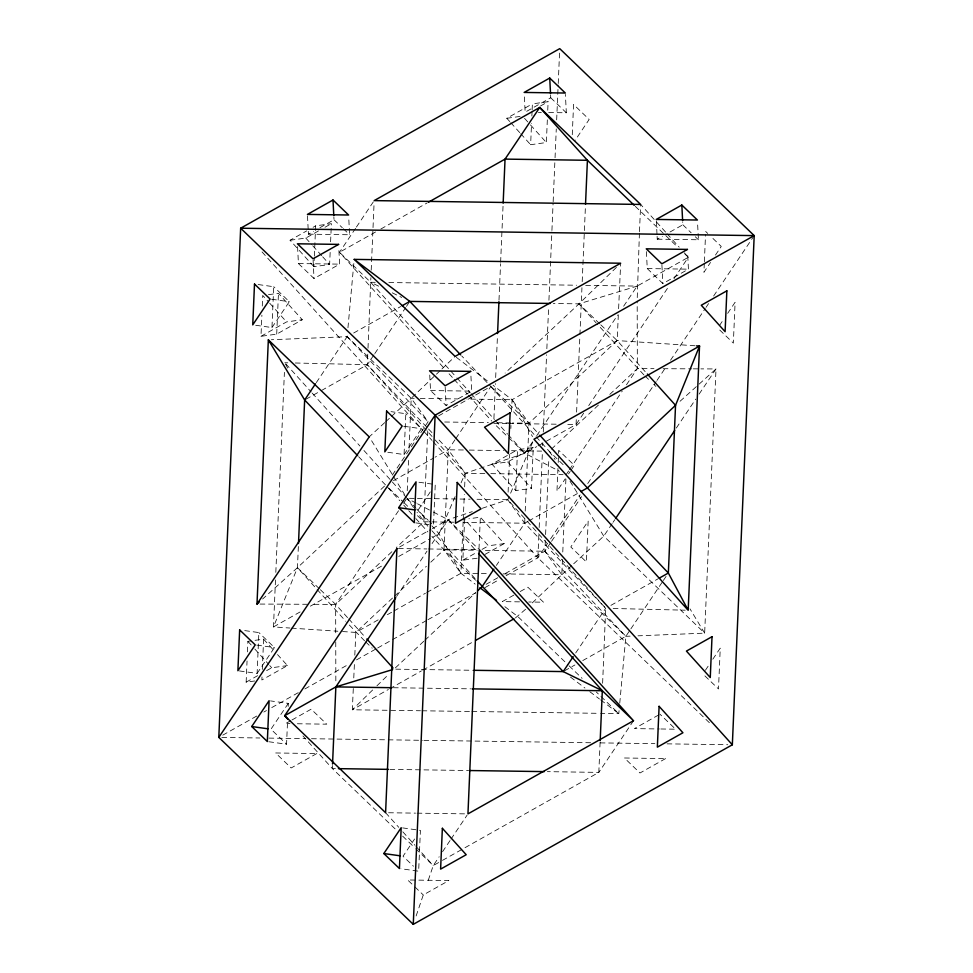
<?xml version="1.0" encoding="UTF-8"?>
<svg xmlns="http://www.w3.org/2000/svg" width="973" height="973" viewBox="0 0 973 973"><rect width="100%" height="100%" fill="white"/><g stroke="black" fill="none" stroke-linecap="round" stroke-linejoin="round"><path stroke-width="0.73" stroke-dasharray="4.87 3.65" d="M367.745 354.208L367.32 364.705L433.934 438.568M368.001 348.212L370.871 277.731M602.628 683.241L605.68 608.295L507.772 499.733L476.162 499.271M254.719 680.978L246.145 682.158L247.045 660.983M247.434 651.91L247.896 641.329L252.177 640.733M268.451 294.685L278.46 293.299L302.287 319.728L276.709 334.128L260.983 336.305L261.895 315.13M262.284 306.057L262.734 295.476L268.694 302.08M239.382 670.932L257.115 673.401L258.867 632.572L244.089 630.516M255.704 325.274L271.966 327.548L273.717 286.719L257.456 284.444M261.992 676.965L261.859 679.981L287.449 665.581L277.524 654.574M262.321 669.4L263.61 639.152L253.612 640.538M276.709 334.128L278.46 293.299M275.493 579.957L273.474 626.928L289.954 628.035M275.821 572.379L284.408 372.343M268.816 741.742L286.561 744.211L287.534 721.528M288.178 706.41L288.312 703.382L270.567 700.913M298.358 546.534L297.458 567.685L273.474 626.928L301.168 611.348M330.151 252.408L329.628 264.498L313.902 266.675L314.291 257.602M314.364 256.094L315.653 225.845L331.379 223.668L331.246 226.697M330.601 241.815L331.185 228.205M332.474 765.532L332.352 768.561L397.203 830.906M371.2 270.166L374.119 202.116M387.801 452.275L404.063 454.537L405.814 413.707L391.024 411.652M407.237 490.696L408.538 460.399M409.049 448.273L411.202 398.261L435.345 375.237M427.731 430.857L423.827 521.771L396.279 547.592M463.148 521.759L460.934 573.279L475.177 584.116M463.209 520.239L464.316 494.479M464.644 486.901L465.228 473.267L448.298 449.781L436.877 437.777M477.159 558.21L462.868 560.193L464.62 519.363L488.458 545.792L504.172 543.615L480.346 517.186L468.913 518.767M478.984 548.942L480.346 517.186M493.919 418.499L495.415 383.605M495.671 377.536L497.495 335.065M498.991 300.183L500.56 263.768M500.621 262.26L503.102 204.61M508.101 492.156L509.73 454.269M510.837 428.509L510.959 425.481M511.543 411.847L512.066 399.721L493.08 385.284M515.787 490.562L517.539 449.733L533.265 447.556L531.513 488.385L515.787 490.562L491.961 464.133L517.539 449.733M547.337 119.849L546.364 142.532L530.638 144.709L531.538 123.535M531.866 115.982L532.061 111.445M532.134 109.925L532.389 103.88L548.115 101.703L547.653 112.284M524.897 518.682L524.702 523.219L496.376 565.41M525.213 511.105L528.996 423.206L512.066 399.721L466.906 399.064M709.402 722.732L537.874 557.821L538.908 533.581M539.176 527.512L542.423 451.74M542.691 445.683L542.812 442.654M543.275 432.048L546.583 354.756M546.85 348.699L548.675 306.264M548.93 300.207L551.861 232.012M551.922 230.492L553.09 203.223M553.163 201.703L554.975 159.268M555.048 157.76L556.276 128.971M556.665 119.874L558.161 85.016M558.234 83.508L559.597 51.678M545.33 540.635L544.88 551.241L561.798 574.739L625.858 636.318L631.915 636.074M545.598 534.566L548.784 460.326M557.943 468.475L556.97 491.158L565.228 478.85M558.21 462.418L558.526 454.865M558.599 453.345L558.721 450.329L574.313 465.313L571.017 470.239M572.27 134.712L573.571 104.476L589.164 119.46L575.116 140.38M562.455 559.584L561.798 574.739L531.063 604.038M562.771 552.007L566.031 476.235M576.271 419.679L576.077 424.483L544.576 442.216M576.6 412.102L579.859 336.257M579.92 334.736L581.939 287.716M582.207 281.647L585.454 205.802M600.11 742.156L598.821 772.392L463.586 848.505M639.419 233.179L637.181 299.599M639.48 231.659L640.648 204.439L666.006 232.559M704.306 263.221L703.917 272.294L710.521 262.455M704.367 261.713L705.534 234.493M353.296 688.543L352.335 709.779L420.458 710.752M353.771 677.926L354.464 662.759M354.804 655.182L355.838 632.426L393.311 597.3M618.329 314.79L617.162 340.574L528.996 423.206L512.43 422.975M618.609 308.721L620.665 263.221M316.31 382.596L347.142 336.682L347.41 333.715M347.957 327.767L353.929 262.357M619.071 710.643L618.804 713.61L600.633 713.355M619.752 703.211L625.858 636.318L630.018 630.115M416.128 915.958L423.267 894.953L448.857 880.565L407.675 879.969L413.914 885.965M428.266 880.261L433.253 865.569L439.176 856.751M455.109 496.644L439.03 533.763L433.009 537.145M461.056 482.888L465.228 473.267L524.897 453.284L536.707 446.643M482.207 508.295L507.772 499.733L532.778 441.985M271.966 327.548L289.309 301.703L273.717 286.719M355.571 228.327L339.492 252.275L445.014 369.29M356.41 227.074L374.179 200.608M373.985 354.78L367.32 364.705L320.324 391.158M374.824 353.54L405.644 307.614M406.483 306.373L408.976 302.652M257.115 673.401L274.471 647.568L258.867 632.572M404.063 454.537L421.406 428.704L405.814 413.707M392.301 475.116L428.12 421.759L411.202 398.261L347.142 336.682L271.37 339.735M398.529 510.764L335.649 604.403L335.721 634.408M403.552 503.272L406.909 498.273L415.945 498.407M454.963 439.845L448.298 449.781L435.247 457.128M455.802 438.604L490.793 386.488L461.725 355.948M288.312 703.382L270.956 729.215L286.561 744.211M430.285 491.9L417.904 510.363L428.29 520.36M396.619 596.388L427.001 551.144M432.061 543.591L448.103 519.716L472.258 511.628M532.499 441.973L524.897 453.284L559.451 471.26M536.719 435.685L617.733 315.009M623.644 306.215L637.145 286.098L688.312 257.298L684.262 252.798M583.666 413.172L576.077 424.483L565.593 424.337M588.726 405.632L668.901 286.22M673.973 278.667L688.312 257.298L684.299 253.442M566.091 474.727L568.609 470.981M569.448 469.728L622.258 391.061M626.454 384.822L637.351 368.597L637.181 301.095M568.536 473.936L570.19 471.467M715.471 255.072L721.261 246.461L711.895 237.461M506.094 575.7L537.874 557.821L547.167 543.98M550.548 538.945L580.127 494.892M587.728 483.557L656.179 381.611M657.018 380.358L664.632 369.022M670.543 360.217L705.182 308.611M706.033 307.359L708.563 303.576M713.635 296.023L753.357 236.865M550.706 542.557L544.88 551.241L504.403 574.021M551.545 541.316L581.538 496.644M719.4 325.651L723.535 319.509M727.67 313.355L735.101 302.275L733.35 343.104L717.758 328.12M612.199 523.559L603.759 536.135L572.842 564.571M613.039 522.306L614.729 519.789M676.332 428.023L695.744 399.112M699.125 394.089L716.006 368.949L700.876 368.876M414.62 838.994L403.053 856.216L413.452 866.213M575.688 652.968L605.68 608.295L524.702 523.219L507.772 499.733M442.569 851.703L450.183 840.356M451.022 839.103L467.101 815.155M630.857 628.874L662.516 581.72M663.355 580.467L667.514 574.265M633.508 720.725L598.821 772.392L547.337 771.65M705.389 670.275L708.697 665.362M712.82 659.207L720.251 648.14L718.5 688.957L702.907 673.973M616.396 267.393L578.971 303.856L505.121 373.06M372.647 689.979L352.335 709.779L388.385 689.492M376.928 685.819L388.689 674.362M436.451 374.191L440.842 370.008M441.937 368.962L455.109 356.398M525.578 609.28L515.252 618.086M384.53 486.074L297.458 567.685L262.613 599.003M391.864 551.727L335.649 604.403L311.457 604.306M394.406 596.267L426.369 566.31M430.784 562.187L444.004 549.794L477.135 550.268M551.375 449.161L598.772 404.744M609.791 394.418L637.351 368.597L653.99 368.67M423.79 641.256L394.029 669.144L472.562 670.275M424.897 640.222L475.59 592.703M384.7 422.647L369.241 436.865L392.788 475.25M385.807 421.625L390.222 417.563M391.328 416.553L411.202 398.261L414.206 398.31M571.735 565.593L561.798 574.739L503.09 573.888M680.042 401.277L698.018 385.113M699.149 384.104L716.006 368.949L704.659 633.143L637.984 635.831M313.902 266.675L290.076 240.246L306.702 230.893M313.099 227.293L315.653 225.845M509.779 121.576L506.799 118.28L532.389 103.88M308.283 231.343L308.429 234.165L313.537 231.282M319.935 227.682L334.007 219.764L333.861 216.943M550.596 94.965L550.742 97.787L525.152 112.187L524.289 95.257M290.076 240.246L305.802 238.069L318.585 230.869M324.982 227.268L331.379 223.668M540.441 106.021L548.115 101.703M375.542 231.988L339.492 252.275L370.677 282.267L449.818 370.02M380.832 229.02L427.074 202.98M297.568 246.619L298.431 263.549L314.024 278.546L339.613 264.145L338.75 247.215M260.983 336.305L286.573 321.905L302.287 319.728M353.673 333.009L400.669 306.556M305.96 399.234L319.01 391.888M657.103 236.366L657.249 239.188L662.37 236.305M670.044 231.988L682.839 224.787L682.693 221.966M429.738 375.031L430.528 390.538L446.121 405.534L471.71 391.134L470.774 372.793M646.4 251.642L647.252 268.572L662.856 283.569L688.434 269.168L687.57 252.238M438.568 415.885L490.793 386.488L528.996 423.206L539.054 434.372M393.469 480.638L433.934 457.857M491.961 464.133L507.687 461.956L533.265 447.556M538.02 445.902L543.275 442.946M399.55 547.033L431.039 529.312M432.353 528.57L448.103 519.716L478.217 548.663M310.399 606.155L382.912 565.349M398.735 556.447L430.382 538.628M527.305 521.759L524.702 523.219L461.47 522.306M528.619 521.017L579.531 492.362M246.145 682.158L257.65 675.676M266.602 670.64L271.722 667.758L287.449 665.581M462.868 560.193L476.94 552.275M482.061 549.392L488.458 545.792M484.992 554.415L504.172 543.615M378.169 619.862L355.838 632.426L339.358 631.331M387.363 614.681L392.618 611.725M393.931 610.983L425.456 593.238M426.77 592.508L460.934 573.279L488.032 573.669M486.123 584.311L497.872 577.694M222.768 735.15L257.2 715.775M263.817 712.054L266.468 710.57M271.759 707.59L298.237 692.679M304.853 688.957L347.227 665.118M356.495 659.901L376.356 648.723M377.67 647.982L426.661 620.409M427.986 619.667L475.651 592.837M484.919 587.631L499.477 579.434M290.684 720.701L285.563 723.584L289.978 723.644M291.961 719.984L311.153 709.183L326.746 724.18L297.337 723.754M513.805 595.135L502.299 601.606L519.947 601.861M520.202 591.535L527.877 587.218L543.481 602.202L528.765 601.995M389.699 688.75L421.418 670.896M422.744 670.154L472.963 641.888M610.898 605.364L657.906 578.911M564.486 670.847L574.934 664.973M582.766 660.57L625.858 636.318L544.88 551.241L483.155 550.353M658.697 714.924L634.396 728.607L659.39 728.972M415.775 848.76L433.253 865.569L441.17 861.117M442.484 860.375L462.26 849.247M506.799 118.28L522.525 116.103M663.063 368.706L691.803 368.84M693.311 368.84L699.368 368.864M260.022 604.063L309.937 604.294M538.385 112.382L541.329 112.418M548.687 112.527L566.335 112.783L565.398 94.442M308.429 234.165L349.599 234.748L348.675 216.42M657.249 239.188L698.432 239.772L697.495 221.443M298.431 263.549L339.613 264.145M647.252 268.572L688.434 269.168M375.225 282.328L370.677 282.267L380.127 286.889M388.847 282.523L576.588 285.223M585.673 285.357L637.145 286.098L578.971 303.856L553.296 303.479M430.528 390.538L471.71 391.134M420.227 398.395L457.869 398.942M444.685 422.002L488.337 422.623M497.373 422.756L510.922 422.951M507.188 423.498L493.712 423.304L507.687 436.743M508.684 423.523L556.605 424.204M463.355 449.988L448.298 449.781L444.004 549.794L460.934 573.279L439.03 533.763L431.939 525.882M469.375 450.085L504.002 450.584M511.53 450.694L541.645 451.119M484.797 473.547L465.228 473.267L434.943 439.687M490.818 473.644L563.087 474.678M417.441 498.431L470.141 499.185M453.941 522.209L423.827 521.771L416.189 514.425M398.431 548.529L426.879 548.942M428.375 548.967L477.792 549.672M393.384 687.729L470.604 688.835M421.978 710.777L470.421 711.482M471.941 711.494L599.113 713.331M660.862 728.984L675.578 729.203L659.974 714.206M221.844 737.437L259.827 737.984M268.937 738.106L305.4 738.641M311.482 738.726L422.391 740.319M423.912 740.344L591.049 742.752M600.159 742.885L654.853 743.664M667.016 743.846L727.792 744.722M335.381 768.597L332.352 768.561L302.944 735.941M389.881 769.388L468.609 770.519M388.58 812.747L415.544 813.136M417.04 813.16L466.456 813.878M284.821 362.734L287.813 362.807M295.318 362.99L367.32 364.705L427.536 427.962M613.172 608.478L685.187 610.193M695.026 345.768L617.162 340.574L512.066 399.721L532.499 436.609M291.45 628.132L337.862 631.234M271.564 299.234L289.309 301.703M403.661 426.235L421.406 428.704M418.986 482.255L435.247 484.518L433.496 525.347L429.336 521.358M415.751 522.878L430.54 524.946M256.726 645.087L274.471 647.568M402.664 827.901L420.409 830.383L418.645 871.212L400.912 868.731M392.277 292.824L401.715 297.446M416.213 503.114L406.909 498.273L413.671 507.675M417.539 503.807L432.158 511.421M433.484 512.102L448.103 519.716L476.515 551.217M570.446 677.062L584.943 688.033M589.784 691.681L599.453 698.991M600.669 699.903L618.804 713.61L596.279 691.961M456.301 357.298L488.337 381.671M504.841 606.678L517.891 616.602L567.977 664.754M705.668 231.465L707.748 233.459M550.742 97.787L566.335 112.783M682.839 224.787L691.146 232.778M695.306 236.78L698.432 239.772M635.308 206.349L664.705 234.602M665.8 235.648L677.767 247.166M599.709 323.79L578.971 303.856L596.084 322.829M600.791 324.836L617.162 340.574L646.352 372.939M643.895 374.885L597.081 323.948M644.99 375.931L649.356 380.127M653.722 384.335L655.899 386.427M334.007 219.764L342.326 227.755M343.36 228.752L349.599 234.748M536.087 436.719L549.173 451.229L564.449 465.921M508.77 437.777L524.897 453.284L508.672 435.284M388.908 488.191L403.09 501.837M404.184 502.883L408.551 507.079M569.059 665.8L582.122 678.351M475.663 580.212L444.004 549.794L431.927 536.391M319.278 588.665L297.458 567.685L345.768 621.261M320.372 589.723L335.649 604.403L347.726 617.806M364.571 640.818L346.777 622.379M365.653 641.864L372.209 648.164M402.664 836.16L414.68 847.714M414.948 886.962L423.267 894.953M347.142 336.682L428.12 421.759M428.582 429.057L432.73 433.411M358.636 456.69L385.624 485.053M667.016 233.678L679.19 247.178M524.508 118.305L529.482 123.814M530.467 124.909L546.364 142.532M510.776 122.683L519.716 132.596M520.701 133.69L530.638 144.709M490.793 386.488L535.077 435.6M450.84 371.151L455.911 376.782M456.921 377.901L470.117 392.533M471.127 393.651L494.466 419.533M495.476 420.652L507.651 434.165M449.064 373.79L453.126 378.302M454.148 379.421L467.332 394.053M468.341 395.172L491.681 421.054M305.802 238.069L311.749 244.685M312.747 245.78L321.686 255.692M322.683 256.799L329.628 264.498M507.687 461.956L531.513 488.385M262.029 251.922L422.854 430.273M423.875 431.392L432.012 440.428M433.034 441.56L537.874 557.821M269.691 303.187L286.573 321.905M285.831 363.866L311.19 391.985M312.211 393.116L359.901 445.999M363.951 450.499L391.353 480.881M392.362 482L406.568 497.75M407.578 498.881L415.702 507.882M416.712 509.001L427.877 521.382M427.852 526.235L417.064 512.37M431.878 530.699L475.165 578.692M387.643 487.278L399.721 500.669M403.746 505.145L407.772 509.609M408.782 510.716L414.814 517.417M415.824 518.536L427.901 531.927M348.735 618.925L365.848 637.899M263.61 639.152L273.547 650.171M247.896 641.329L253.856 647.933M254.841 649.04L268.743 664.462M269.74 665.556L271.722 667.758M385.588 812.71L398.772 827.33M402.834 831.83L414.997 845.318M416.018 846.449L433.253 865.569M549.173 451.229L555.096 459.451M570.02 481.124L603.759 536.135L704.659 633.143L689.979 608.843M393.566 476.527L404.549 494.442M285.527 364.06L287.655 368.049M661.92 265.228L662.856 283.569M656.313 220.847L657.03 234.955M445.184 387.193L446.121 405.534M313.099 260.205L314.024 278.546M307.492 215.824L308.21 229.932M335.746 641.9L335.843 682.401M588.166 521.139L586.403 561.968L570.81 546.972L588.166 521.139M316.76 753.564L291.17 767.965L275.578 752.968L316.76 753.564M665.581 758.587L639.991 772.988L624.398 757.991L665.581 758.587"/><path stroke-width="1.46" d="M218.803 737.388L240.659 228.217L559.73 48.65L754.197 235.612L732.341 744.783L413.27 924.35L218.803 737.388L435.126 415.179L754.197 235.612L240.659 228.217L435.126 415.179L732.341 744.783M256.994 604.051L268.341 339.857L369.241 436.865L256.994 604.051L259.244 602.032M298.492 543.506L304.646 399.976L315.483 383.836M332.547 764.024L335.855 686.902L395.78 597.653M413.27 924.35L435.126 415.179M497.568 333.557L498.93 301.691M503.163 203.102L505.048 159.11L539.747 107.431L640.648 204.439L374.179 200.608L539.747 107.431L587.412 160.29L634.226 205.303M585.527 204.281L587.412 160.29L505.048 159.11L428.4 202.238M600.183 740.635L602.323 690.733L478.534 553.467M251.739 726.539L269.083 700.706L267.332 741.535L251.739 726.539L268.001 728.813M398.687 507.687L416.03 481.842L414.279 522.671L398.687 507.687L414.948 509.949M493.87 569.132L482.207 586.512L477.804 590.647M383.836 853.54L401.18 827.695L399.429 868.524L383.836 853.54L400.098 855.802M615.568 518.536L674.642 430.54M573.182 656.69L563.185 671.589L474.082 670.3M333.009 200.012L307.419 214.413L348.602 215.009L333.009 200.012L333.788 215.532M549.733 78.047L524.143 92.435L565.325 93.031L549.733 78.047L550.523 93.554M401.983 305.826L409.815 301.411L550.268 303.442M681.83 205.035L656.24 219.436L697.422 220.032L681.83 205.035L682.62 220.555M580.845 491.633L587.376 487.947L675.542 405.315L699.526 346.072L696.522 345.865M392.618 669.582L335.855 686.902L284.688 715.702L287.728 719.071M475.602 640.404L513.926 618.84M659.207 578.169L668.354 573.024L675.542 405.315L647.361 374.058M633.508 720.725L467.952 813.89L479.288 549.696L633.508 720.725L602.323 690.733L563.185 671.589L477.171 580.93M354.196 259.39L620.665 263.221L455.109 356.398L354.196 259.39L409.815 301.411L460.679 354.853M335.855 686.902L391.876 687.704M472.112 688.86L602.323 690.733M338.409 768.646L388.373 769.363M470.129 770.543L544.308 771.613M479.92 587.716L496.534 600.353M357.602 455.595L304.646 399.976L268.341 339.857M540.064 435.49L587.376 487.947L668.354 573.024L687.473 608.94M366.857 639.006L393.031 668.037M239.65 629.896L237.899 670.725L255.242 644.88L239.65 629.896M254.5 284.043L252.749 324.873L270.093 299.027L254.5 284.043M386.597 411.032L384.834 451.861L402.19 426.028L386.597 411.032M396.923 548.517L385.588 812.71L284.688 715.702L396.923 548.517M442.362 828.291L440.611 869.12L466.201 854.72L442.362 828.291M457.213 482.438L455.461 523.267L481.039 508.867L457.213 482.438M510.132 412.807L508.38 453.637L484.542 427.208L510.132 412.807M659.098 706.325L657.347 747.155L682.924 732.754L659.098 706.325M699.526 346.072L688.179 610.266L533.97 439.237L699.526 346.072M712.017 636.695L710.266 677.524L686.427 651.095L712.017 636.695M726.855 290.842L725.104 331.671L701.278 305.242L726.855 290.842M338.604 244.393L313.026 258.794L297.422 243.797L338.604 244.393M470.701 371.382L445.123 385.782L429.519 370.798L470.701 371.382M687.437 249.416L661.847 263.817L646.254 248.82L687.437 249.416"/></g></svg>
